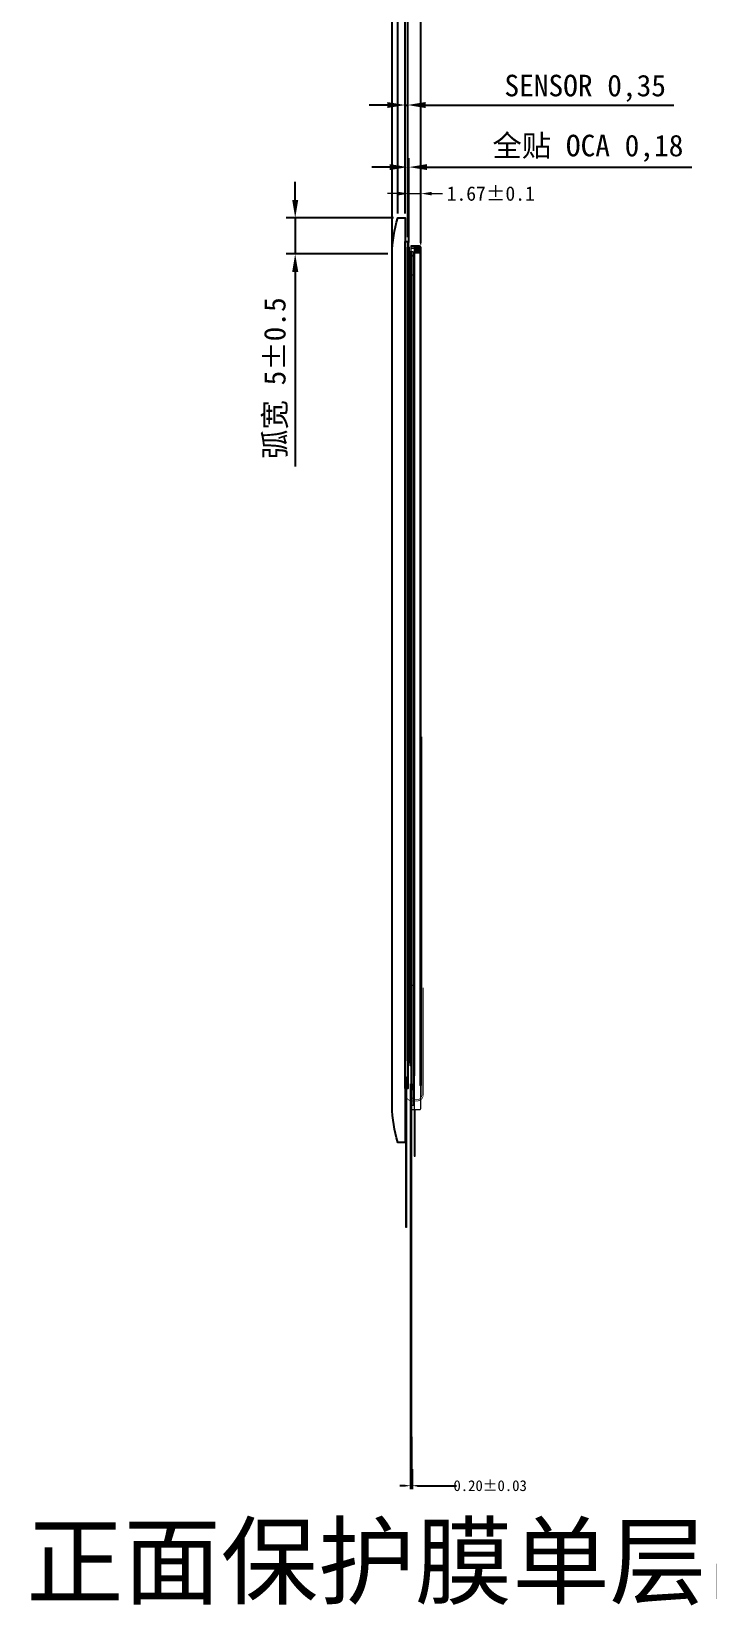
# Model space of a CAD drawing. Header units: millimetres. Extents: x 3771 to 6075, y -4461 to -3651.
# Drawn here: x 5605.6 to 5699.5, y -4180.1 to -3961.4 of the extents above; entities that cross this region are included whole.
import ezdxf

# ---------------------------------------------------------------- set-up
doc = ezdxf.new("R2010")
doc.units = ezdxf.units.MM
doc.header["$PDMODE"] = 35
doc.layers.get('0').update_dxf_attribs({"lineweight": 18})
doc.layers.get('Defpoints').update_dxf_attribs({"lineweight": 18})
for name, color, linetype, lineweight in [('dim', 84, 'Continuous', 9), ('LCD', 1, 'Continuous', 18), ('TP-FPC', 30, 'Continuous', 0)]:
    doc.layers.add(name, color=color, linetype=linetype, lineweight=lineweight)
for name, color, linetype in [('LENS', 3, 'Continuous'), ('OCA', 2, 'Continuous'), ('SENSOR', 1, 'Continuous')]:
    doc.layers.add(name, color=color, linetype=linetype)
doc.styles.add('Arial', font='arial.ttf', dxfattribs={"height": 3})
doc.styles.get("Standard").update_dxf_attribs({"font": ''})
doc.styles.add('宋体', font='')
doc.styles.add('黑体', font='simhei.ttf')
doc.styles.get('Standard').set_extended_font_data('宋体')
doc.styles.get('宋体').set_extended_font_data('宋体')
doc.dimstyles.new('HJ', dxfattribs={"dimtxt": 3, "dimasz": 2.5, "dimexe": 1.25, "dimexo": 0.625, "dimtad": 1, "dimtxsty": '黑体', "dimcen": 2.5, "dimclrd": 4, "dimclre": 4, "dimclrt": 4, "dimadec": 0, "dimazin": 0, "dimtfac": 1, "dimtmove": 0, "dimatfit": 3, "dimfxl": 1, "dimarcsym": 0})
doc.dimstyles.new('STANDARD$0', dxfattribs={"dimscale": 0.5, "dimtxt": 3.5, "dimasz": 1.5, "dimexe": 1, "dimexo": 0, "dimgap": 1, "dimtad": 0, "dimzin": 0, "dimdsep": 46, "dimtxsty": 'Standard', "dimcen": 0, "dimdle": 3, "dimclrd": 256, "dimclre": 256, "dimclrt": 256, "dimadec": 1, "dimazin": 2, "dimtfac": 0.5, "dimtmove": 0, "dimatfit": 3, "dimfxl": 1, "dimtolj": 1, "dimtzin": 0, "dimarcsym": 0})

# ---------------------------------------------------------------- blocks, each defined once
blk = doc.blocks.new('*D40')
at = {"color": 4, "lineweight": -2}
for p, q in [((5655.72, -3991.64), (5655.72, -3946.55)), ((5657.52, -3986.64), (5657.52, -3946.55)), ((5653.22, -3947.8), (5650.72, -3947.8)), ((5655.72, -3947.8), (5657.52, -3947.8)), ((5660.02, -3947.8), (5693.89, -3947.8))]:
    blk.add_line(p, q, dxfattribs=at)
at = {"color": 4}
for points in [[(5653.22, -3947.38), (5653.22, -3948.21), (5655.72, -3947.8)], [(5660.02, -3947.38), (5660.02, -3948.21), (5657.52, -3947.8)]]:
    blk.add_solid(points, dxfattribs=at)
at = {"layer": 'Defpoints', "color": 0}
for p in [(5655.72, -3947.8), (5657.52, -3987.27), (5655.72, -3992.27)]:
    blk.add_point(p, dxfattribs=at)
at = {"color": 4, "insert": (5678.39, -3945.42), "char_height": 3, "attachment_point": 5, "style": '黑体'}
blk.add_mtext('LENS 1,8%%P0.05', dxfattribs=at)
blk = doc.blocks.new('*D41')
at = {"color": 4, "lineweight": -2}
for p, q in [((5657.52, -3986.64), (5657.52, -3970.33)), ((5657.87, -3989.94), (5657.87, -3970.33)), ((5655.02, -3971.58), (5652.52, -3971.58)), ((5657.52, -3971.58), (5657.87, -3971.58)), ((5660.37, -3971.58), (5694.84, -3971.58))]:
    blk.add_line(p, q, dxfattribs=at)
at = {"color": 4}
for points in [[(5655.02, -3971.16), (5655.02, -3972), (5657.52, -3971.58)], [(5660.37, -3971.16), (5660.37, -3972), (5657.87, -3971.58)]]:
    blk.add_solid(points, dxfattribs=at)
at = {"layer": 'Defpoints', "color": 0}
for p in [(5657.52, -3971.58), (5657.52, -3987.27), (5657.87, -3990.57)]:
    blk.add_point(p, dxfattribs=at)
at = {"color": 4, "insert": (5682.54, -3969.26), "char_height": 3, "attachment_point": 5, "style": '黑体'}
blk.add_mtext('SENSOR 0,35', dxfattribs=at)
blk = doc.blocks.new('*D42')
at = {"color": 4, "lineweight": -2}
for p, q in [((5655.72, -3991.64), (5655.72, -3935.42)), ((5657.87, -3989.94), (5657.87, -3935.42)), ((5653.22, -3936.67), (5650.72, -3936.67)), ((5655.72, -3936.67), (5657.87, -3936.67)), ((5660.37, -3936.67), (5689.08, -3936.67))]:
    blk.add_line(p, q, dxfattribs=at)
at = {"color": 4}
for points in [[(5653.22, -3936.26), (5653.22, -3937.09), (5655.72, -3936.67)], [(5660.37, -3936.26), (5660.37, -3937.09), (5657.87, -3936.67)]]:
    blk.add_solid(points, dxfattribs=at)
at = {"layer": 'Defpoints', "color": 0}
for p in [(5657.87, -3936.67), (5655.72, -3992.27), (5657.87, -3990.57)]:
    blk.add_point(p, dxfattribs=at)
at = {"color": 4, "insert": (5676.04, -3934.3), "char_height": 3, "attachment_point": 5, "style": '黑体'}
blk.add_mtext('TP 2,15%%P0.1', dxfattribs=at)
blk = doc.blocks.new('*D53')
at = {"color": 4, "lineweight": -2}
for p, q in [((5654.02, -3959.29), (5651.52, -3959.29)), ((5656.52, -3986.64), (5656.52, -3958.04)), ((5656.52, -3959.29), (5657.52, -3959.29)), ((5657.52, -3986.64), (5657.52, -3958.04)), ((5660.02, -3959.29), (5692.49, -3959.29))]:
    blk.add_line(p, q, dxfattribs=at)
at = {"color": 4}
for points in [[(5654.02, -3958.88), (5654.02, -3959.71), (5656.52, -3959.29)], [(5660.02, -3958.88), (5660.02, -3959.71), (5657.52, -3959.29)]]:
    blk.add_solid(points, dxfattribs=at)
at = {"layer": 'Defpoints', "color": 0}
for p in [(5656.52, -3959.29), (5656.52, -3987.27), (5657.52, -3987.27)]:
    blk.add_point(p, dxfattribs=at)
at = {"color": 4, "insert": (5678.39, -3956.65), "char_height": 3, "attachment_point": 5, "style": '黑体'}
blk.add_mtext('直身位 1%%P0.1', dxfattribs=at)
blk = doc.blocks.new('*D55')
at = {"color": 4, "lineweight": -2}
for p, q in [((5642.24, -3984.77), (5642.24, -3982.27)), ((5655.9, -3987.27), (5640.99, -3987.27)), ((5642.24, -3987.27), (5642.24, -3992.27)), ((5655.1, -3992.27), (5640.99, -3992.27)), ((5642.24, -3994.77), (5642.24, -4021.81))]:
    blk.add_line(p, q, dxfattribs=at)
at = {"color": 4}
for points in [[(5641.82, -3984.77), (5642.66, -3984.77), (5642.24, -3987.27)], [(5641.82, -3994.77), (5642.66, -3994.77), (5642.24, -3992.27)]]:
    blk.add_solid(points, dxfattribs=at)
at = {"layer": 'Defpoints', "color": 0}
for p in [(5656.52, -3987.27), (5642.24, -3992.27), (5655.72, -3992.27)]:
    blk.add_point(p, dxfattribs=at)
at = {"color": 4, "insert": (5639.59, -4009.54), "char_height": 3, "attachment_point": 5, "rotation": 90, "style": '黑体'}
blk.add_mtext('弧宽 5%%P0.5', dxfattribs=at)
blk = doc.blocks.new('*D73')
at = {"color": 4, "lineweight": -2}
for p, q in [((5657.87, -3989.51), (5657.87, -3978.96)), ((5658.05, -3990.7), (5658.05, -3978.96)), ((5655.37, -3980.21), (5652.87, -3980.21)), ((5657.87, -3980.21), (5658.05, -3980.21)), ((5660.55, -3980.21), (5697.35, -3980.21))]:
    blk.add_line(p, q, dxfattribs=at)
at = {"color": 4}
for points in [[(5655.37, -3979.79), (5655.37, -3980.62), (5657.87, -3980.21)], [(5660.55, -3979.79), (5660.55, -3980.62), (5658.05, -3980.21)]]:
    blk.add_solid(points, dxfattribs=at)
at = {"layer": 'Defpoints', "color": 0}
for p in [(5658.05, -3980.21), (5657.87, -3990.13), (5658.05, -3991.32)]:
    blk.add_point(p, dxfattribs=at)
at = {"color": 4, "insert": (5682.91, -3977.6), "char_height": 3, "attachment_point": 5, "style": '黑体'}
blk.add_mtext('全贴 OCA 0,18', dxfattribs=at)
blk = doc.blocks.new('*D74')
at = {"color": 4, "lineweight": -2}
for p, q in [((5655.72, -3991.51), (5655.72, -3925.97)), ((5659.72, -3990.72), (5659.72, -3925.97)), ((5653.22, -3927.22), (5650.72, -3927.22)), ((5655.72, -3927.22), (5659.72, -3927.22)), ((5662.22, -3927.22), (5694.28, -3927.22))]:
    blk.add_line(p, q, dxfattribs=at)
at = {"color": 4}
for points in [[(5653.22, -3926.8), (5653.22, -3927.63), (5655.72, -3927.22)], [(5662.22, -3926.8), (5662.22, -3927.63), (5659.72, -3927.22)]]:
    blk.add_solid(points, dxfattribs=at)
at = {"layer": 'Defpoints', "color": 0}
for p in [(5659.72, -3927.22), (5655.72, -3992.13), (5659.72, -3991.34)]:
    blk.add_point(p, dxfattribs=at)
at = {"color": 4, "insert": (5680.93, -3925.02), "char_height": 3, "attachment_point": 5, "style": '黑体'}
blk.add_mtext('TOTAL:4%%P0.2', dxfattribs=at)
blk = doc.blocks.new('*D75')
at = {"layer": 'Defpoints', "color": 0, "linetype": 'ByBlock'}
for p in [(5658.27, -4161.19), (5658.47, -4161.19), (5658.47, -4163.48)]:
    blk.add_point(p, dxfattribs=at)
at = {"layer": 'dim', "linetype": 'ByBlock', "lineweight": -2}
for p, q in [((5658.27, -4161.19), (5658.27, -4163.98)), ((5658.47, -4161.19), (5658.47, -4163.98)), ((5657.52, -4163.48), (5656.77, -4163.48)), ((5658.27, -4163.48), (5658.47, -4163.48)), ((5659.22, -4163.48), (5664.66, -4163.48))]:
    blk.add_line(p, q, dxfattribs=at)
at = {"layer": 'dim', "linetype": 'ByBlock'}
for points in [[(5657.52, -4163.35), (5657.52, -4163.6), (5658.27, -4163.48)], [(5659.22, -4163.35), (5659.22, -4163.6), (5658.47, -4163.48)]]:
    blk.add_solid(points, dxfattribs=at)
at = {"layer": 'dim', "linetype": 'ByBlock', "insert": (5669.33, -4163.48), "char_height": 1.5, "attachment_point": 5, "style": '宋体'}
blk.add_mtext('\\A1;0.20%%p0.03', dxfattribs=at)

msp = doc.modelspace()

# ---------------------------------------------------------------- linework, layer by layer
at = {"color": 142, "linetype": 'Continuous'}
for p, q in [((5659.518, -3991.143), (5658.298, -3991.143)), ((5659.518, -3991.293), (5658.298, -3991.293)), ((5659.568, -3991.343), (5659.568, -4107.87)), ((5659.718, -3991.343), (5659.718, -4107.87)), ((5658.298, -3995.173), (5658.298, -4093.954)), ((5658.298, -4093.954), (5658.298, -4110.13))]:
    msp.add_line(p, q, dxfattribs=at)
at = {"color": 0}
for p, q in [((5658.298, -3991.143), (5658.298, -3995.173)), ((5658.813, -3991.52), (5658.298, -3991.52)), ((5658.298, -3992.47), (5658.813, -3992.47)), ((5658.298, -3992.55), (5658.813, -3992.55)), ((5658.748, -3991.293), (5658.748, -4106.25)), ((5658.813, -3991.293), (5658.813, -4106.25)), ((5659.568, -3992.15), (5658.813, -3992.15)), ((5658.298, -3995.173), (5658.813, -3995.173)), ((5658.813, -4093.954), (5658.298, -4093.954))]:
    msp.add_line(p, q, dxfattribs=at)
at = {"color": 5}
msp.add_line((5658.748, -3991.293), (5658.748, -4106.25), dxfattribs=at)
at = {"color": 3}
for p, q in [((5658.813, -3991.3), (5658.82, -3991.293)), ((5658.813, -3991.388), (5658.909, -3991.293)), ((5658.813, -3991.477), (5658.997, -3991.293)), ((5658.813, -3991.565), (5659.085, -3991.293)), ((5658.813, -3991.653), (5659.174, -3991.293)), ((5658.813, -3991.742), (5659.262, -3991.293)), ((5658.813, -3991.86), (5659.351, -3991.293)), ((5658.813, -3991.949), (5659.439, -3991.293)), ((5658.813, -3992.037), (5659.527, -3991.293)), ((5658.813, -3992.125), (5659.568, -3991.34)), ((5658.877, -3992.15), (5659.568, -3991.429)), ((5658.965, -3992.15), (5659.568, -3991.517)), ((5659.053, -3992.15), (5659.568, -3991.606)), ((5659.142, -3992.15), (5659.568, -3991.694)), ((5659.23, -3992.15), (5659.568, -3991.782)), ((5659.319, -3992.15), (5659.568, -3991.901)), ((5659.407, -3992.15), (5659.568, -3991.989)), ((5659.495, -3992.15), (5659.568, -3992.077))]:
    msp.add_line(p, q, dxfattribs=at)
at = {"color": 30, "const_width": 0.1}
msp.add_lwpolyline([(5658.333, -4107.603), (5658.333, -4109.075, 1), (5659.868, -4109.075), (5659.868, -4059.369)], format="xyb", dxfattribs=at)
at = {"color": 6}
msp.add_lwpolyline([(5658.673, -4110.63), (5658.673, -4106.85), (5658.703, -4106.85), (5658.748, -4106.25)], dxfattribs=at)
at = {"color": 30}
for points in [[(5658.813, -4106.25), (5658.768, -4106.85), (5658.768, -4111.193), (5658.768, -4117.667), (5658.888, -4117.667), (5658.888, -4111.193)], [(5658.268, -4156.693), (5658.468, -4156.693), (5658.468, -4161.193), (5658.268, -4161.193), (5658.268, -4133.353), (5658.268, -4107.603), (5658.398, -4107.603), (5658.398, -4133.353), (5658.398, -4161.193)]]:
    msp.add_lwpolyline(points, dxfattribs=at)
at = {"color": 0}
msp.add_lwpolyline([(5658.768, -4106.85), (5658.768, -4110.63), (5658.298, -4110.63)], dxfattribs=at)
at = {"color": 142, "linetype": 'Continuous'}
msp.add_lwpolyline([(5658.298, -4110.13), (5658.298, -4111.193), (5659.518, -4111.193, 0.4142136), (5659.718, -4110.993), (5659.718, -4107.87), (5659.568, -4107.87)], format="xyb", dxfattribs=at)
at = {"color": 5}
msp.add_lwpolyline([(5658.703, -4106.85), (5658.703, -4110.63)], dxfattribs=at)
at = {"color": 142, "linetype": 'Continuous'}
for radius in [0.2, 0.05]:
    msp.add_arc((5659.518, -3991.343), radius, 0, 90, dxfattribs=at)
at = {"layer": 'dim', "lineweight": 0}
for p, q in [((5658.048, -3991.743), (5658.048, -3982.694)), ((5659.718, -3990.943), (5659.718, -3982.694)), ((5656.548, -3983.894), (5655.048, -3983.894)), ((5658.048, -3983.894), (5659.718, -3983.894)), ((5661.218, -3983.894), (5662.718, -3983.894))]:
    msp.add_line(p, q, dxfattribs=at)
at = {"layer": 'dim'}
for points in [[(5656.548, -3983.644), (5656.548, -3984.144), (5658.048, -3983.894)], [(5661.218, -3983.644), (5661.218, -3984.144), (5659.718, -3983.894)]]:
    msp.add_solid(points, dxfattribs=at)
at = {"layer": 'LCD', "color": 6}
for points in [[(5658.198, -4104.717), (5658.048, -4104.717), (5658.048, -3992.143), (5658.198, -3992.143)], [(5658.598, -3992.143), (5658.748, -3992.143), (5658.748, -4104.717), (5658.598, -4104.717)]]:
    msp.add_lwpolyline(points, dxfattribs=at)
at = {"layer": 'LCD', "color": 4}
msp.add_lwpolyline([(5658.398, -4105.117), (5658.198, -4105.117), (5658.198, -3991.943), (5658.598, -3991.943), (5658.598, -4108.453), (5658.398, -4108.453), (5658.398, -3991.943)], dxfattribs=at)
at = {"layer": 'LENS'}
msp.add_lwpolyline([(5655.723, -3992.267, -0.0793276), (5656.523, -3987.267), (5657.523, -3987.267), (5657.523, -4115.755), (5656.523, -4115.755, -0.0793276), (5655.723, -4110.755)], format="xyb", close=True, dxfattribs=at)
at = {"layer": 'OCA', "color": 1, "linetype": 'Continuous'}
msp.add_lwpolyline([(5657.873, -3991.324), (5658.048, -3991.324), (5658.048, -4104.409), (5657.873, -4104.409)], close=True, dxfattribs=at)
at = {"layer": 'OCA', "color": 30, "const_width": 0.1}
msp.add_lwpolyline([(5657.648, -4106.667), (5657.648, -4109.193, 0.4142136), (5658.448, -4109.993), (5659.218, -4109.993, 0.4142136), (5660.018, -4109.193), (5660.018, -4094.269)], format="xyb", dxfattribs=at)
at = {"layer": 'SENSOR', "color": 0}
msp.add_lwpolyline([(5657.523, -3990.567), (5657.873, -3990.567), (5657.873, -4108.267), (5657.523, -4108.267)], close=True, dxfattribs=at)
at = {"layer": 'TP-FPC', "linetype": 'Continuous'}
msp.add_lwpolyline([(5657.598, -4106.667), (5657.698, -4106.667), (5657.698, -4127.597), (5657.598, -4127.597)], close=True, dxfattribs=at)

# ---------------------------------------------------------------- texts
at = {"insert": (5604.888, -4169.027), "char_height": 9.9, "width": 178.05641, "attachment_point": 1, "style": 'Arial'}
msp.add_mtext('{\\fSimHei|b0|i0|c134|p49;\\C1;正面保护膜单层出货}', dxfattribs=at)
at = {"layer": 'dim', "lineweight": 0, "insert": (5669.412, -3983.894), "char_height": 2, "attachment_point": 5, "style": '宋体'}
msp.add_mtext('\\A1;1.67%%P0.1', dxfattribs=at)

# ---------------------------------------------------------------- dimensions: what is measured, and where the dimension line sits
for base, p1, p2, text, picture, middle in [((5659.718018962, -3927.216067991), (5655.723018962, -3992.131127218), (5659.718018962, -3991.342669572), 'TOTAL:<>%%P0.2', '*D74', (5680.928805479, -3927.216067991)), ((5657.873, -3936.674), (5655.723, -3992.267), (5657.873, -3990.567), 'TP <>%%P0.1', '*D42', (5676.039, -3936.674)), ((5655.723, -3947.796), (5657.523, -3987.267), (5655.723, -3992.267), 'LENS <>%%P0.05', '*D40', (5678.385, -3947.796)), ((5656.523, -3959.294), (5657.523, -3987.267), (5656.523, -3987.267), '直身位 <>%%P0.1', '*D53', (5678.385, -3959.294)), ((5657.523, -3971.581), (5657.873, -3990.567), (5657.523, -3987.267), 'SENSOR <>', '*D41', (5682.54, -3971.581)), ((5658.048018962, -3980.206682825), (5657.873018962, -3990.131127218), (5658.048018962, -3991.323566922), '全贴 OCA <>', '*D73', (5682.910378513, -3980.206682825))]:
    dim = msp.add_linear_dim(base=base, p1=p1, p2=p2, text=text, dimstyle='HJ')
    dim.commit()
    dim.dimension.update_dxf_attribs({"geometry": picture, "text_midpoint": middle, "dimtype": 160})
dim = msp.add_linear_dim(base=(5642.24, -3992.267), p1=(5656.523, -3987.267), p2=(5655.723, -3992.267), angle=90, text='弧宽 <>%%P0.5', dimstyle='HJ')
dim.commit()
dim.dimension.update_dxf_attribs({"geometry": '*D55', "text_midpoint": (5639.592, -4009.538)})
at = {"layer": 'dim', "linetype": 'ByBlock'}
dim = msp.add_linear_dim(base=(5658.468, -4163.479), p1=(5658.268, -4161.193), p2=(5658.468, -4161.193), text='<>%%p0.03', dimstyle='STANDARD$0', override={"dimtxt": 3, "dimtxsty": '宋体', "dimsah": 1}, dxfattribs=at)
dim.commit()
dim.dimension.update_dxf_attribs({"geometry": '*D75', "text_midpoint": (5669.333, -4163.479), "dimtype": 160})

doc.saveas('drawing.dxf')
